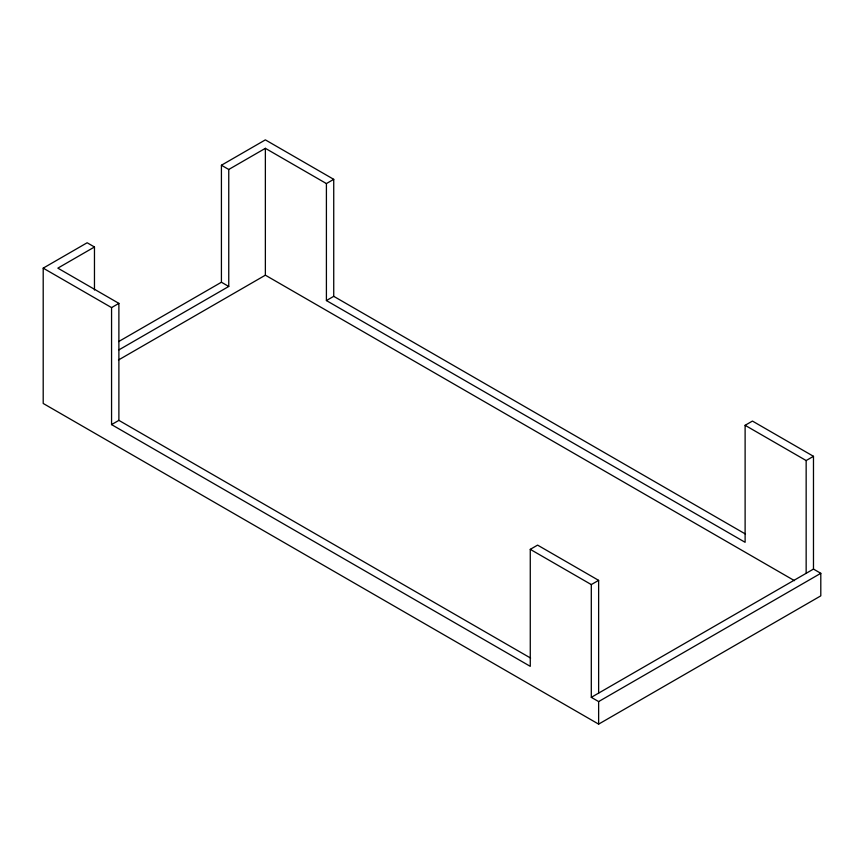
<?xml version="1.0" encoding="UTF-8"?>
<svg xmlns="http://www.w3.org/2000/svg" width="864" height="864" viewBox="0 0 864 864"><rect width="100%" height="100%" fill="white"/><g stroke="black" fill="none" stroke-linecap="round" stroke-linejoin="round"><path stroke-width="1.3" d="M43.2 268.142L111.564 307.606L111.564 424.602L530.269 666.338L530.269 549.342L591.3 584.582L591.3 697.345L813.478 569.084L820.8 573.307L820.8 595.858L598.633 724.129L43.2 403.456L43.2 268.142L87.145 242.762L94.468 246.996L94.468 290.023M118.67 341.561L221.422 282.236L221.422 165.24L265.367 139.871L333.731 179.334L333.731 296.33L745.438 534.028M94.468 246.996L57.845 268.142L118.886 303.372L118.886 420.368L530.593 658.066M221.422 165.24L228.755 169.474L265.367 148.327L326.408 183.568L333.731 179.334M111.564 307.606L118.886 303.372M118.994 349.834L228.755 286.459L228.755 169.474M118.476 359.996L265.367 275.184L794.47 580.662M111.564 424.602L118.886 420.368M326.408 183.568L326.408 300.564L333.731 296.33M530.269 549.342L537.592 545.119L598.633 580.36L598.633 693.122M326.408 300.564L745.114 542.3L745.114 425.304L752.436 421.07L813.478 456.311L813.478 569.084M591.3 584.582L598.633 580.36M745.114 425.304L806.155 460.544L813.478 456.311M591.3 697.345L598.633 701.579L820.8 573.307M221.422 282.236L228.755 286.459M806.155 460.544L806.155 573.307M598.633 701.579L598.633 724.129M265.367 148.327L265.367 275.184"/></g></svg>
